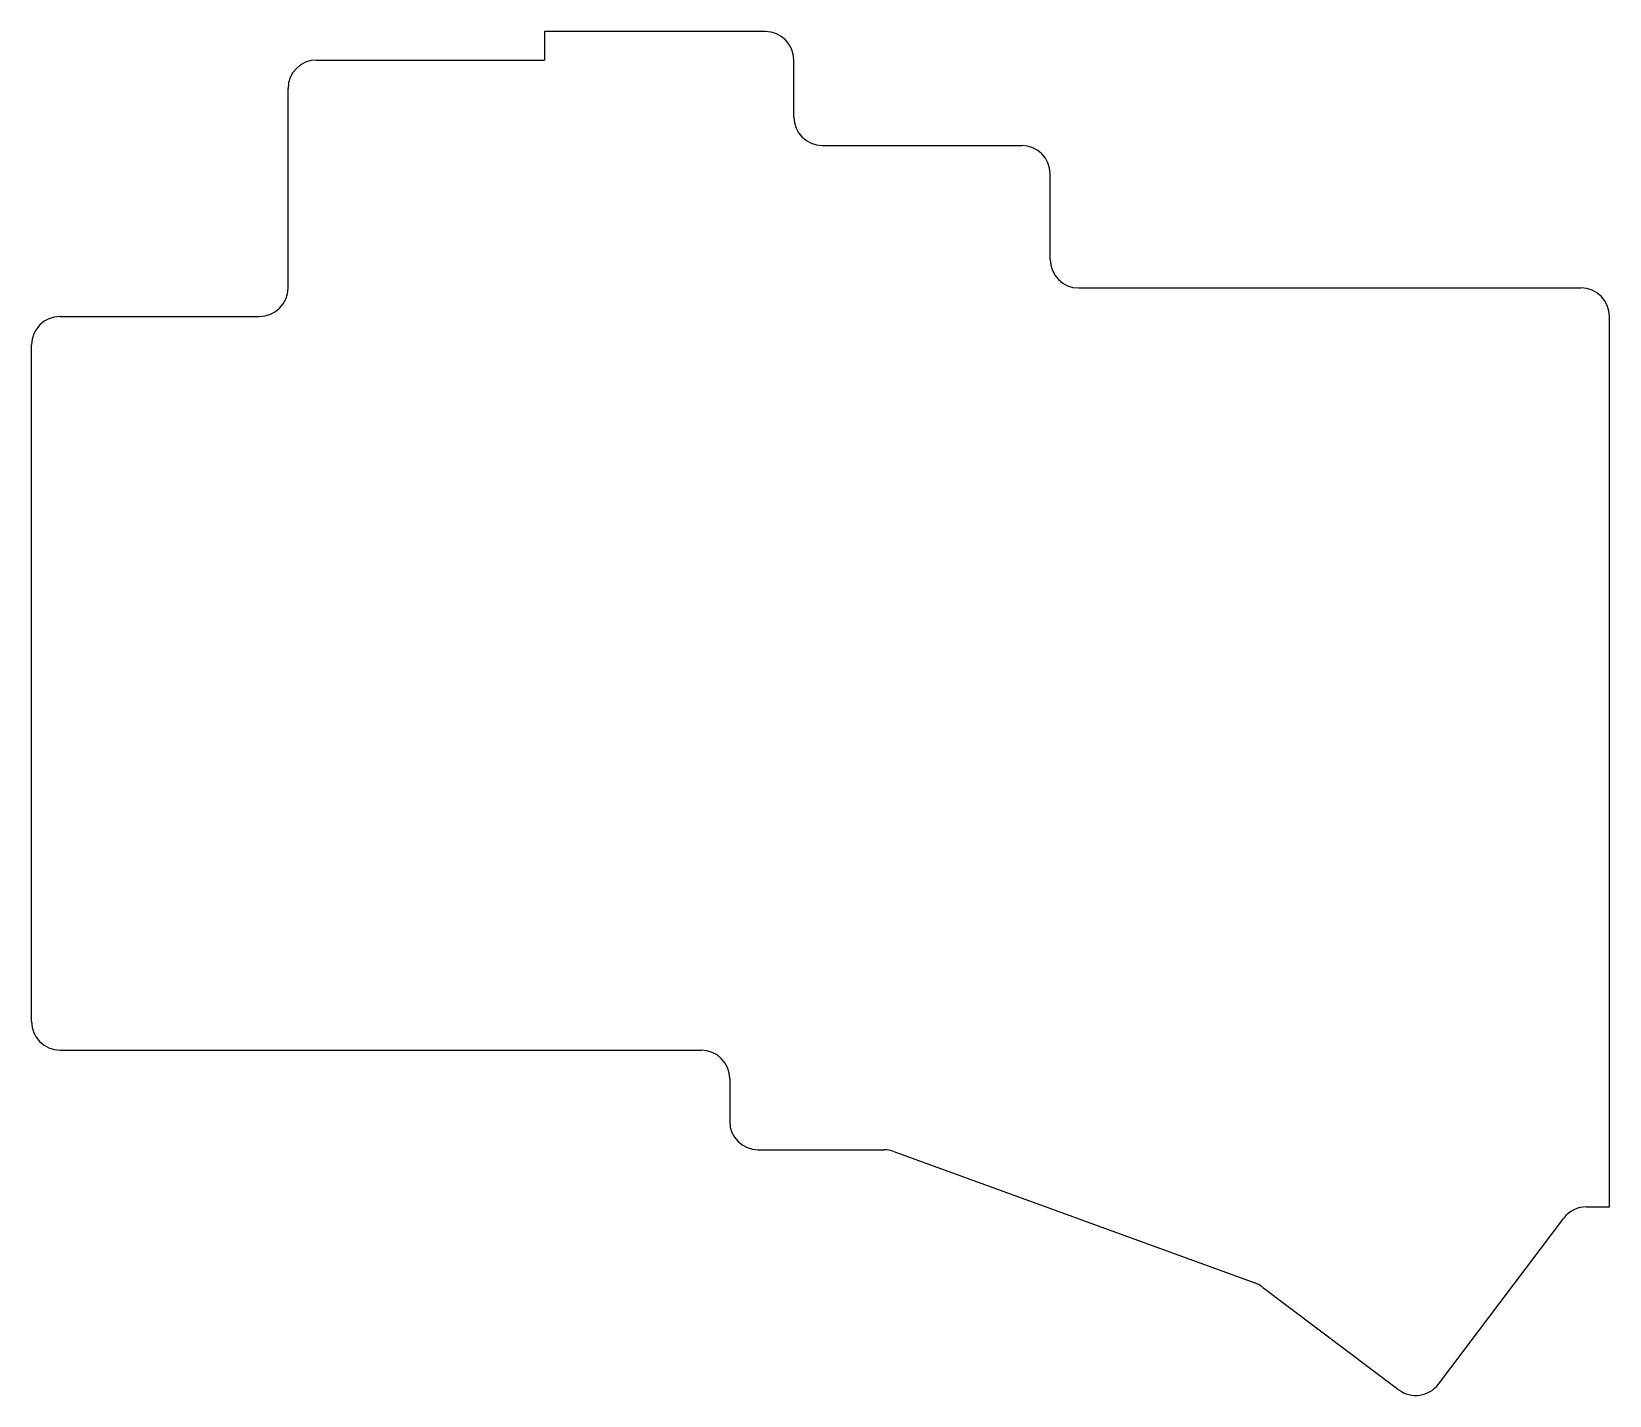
# Model space of a CAD drawing. Header units: millimetres. Extents: x -9 to 102, y -33 to 63.
import ezdxf

# ---------------------------------------------------------------- set-up
doc = ezdxf.new("R2010")
doc.units = ezdxf.units.MM

msp = doc.modelspace()

# ---------------------------------------------------------------- linework, layer by layer
for p, q in [((42.75, 62.75), (27.25, 62.75)), ((27.25, 62.75), (27.25, 60.75)), ((11.25, 60.75), (27.25, 60.75)), ((44.75, 56.75), (44.75, 60.75)), ((9.25, 44.75), (9.25, 58.75)), ((46.75, 54.75), (60.75, 54.75)), ((62.75, 46.75), (62.75, 52.75)), ((64.75, 44.75), (100, 44.75)), ((-6.75, 42.75), (7.25, 42.75)), ((102, -19.75), (102, 42.75)), ((-8.75, -6.75), (-8.75, 40.75)), ((-6.75, -8.75), (38.25, -8.75)), ((40.25, -10.75), (40.25, -13.75)), ((42.25, -15.75), (51.09, -15.75)), ((51.77, -15.87), (77.12, -25.09)), ((100.39, -19.75), (102, -19.75)), ((90.01, -32.2), (98.79, -20.55)), ((77.64, -25.38), (87.21, -32.59))]:
    msp.add_line(p, q)
for centre, start, end in [((42.75, 60.75), 0, 90), ((11.25, 58.75), 90, 180), ((46.75, 56.75), 180, 270), ((60.75, 52.75), 0, 90), ((64.75, 46.75), 180, 270), ((7.25, 44.75), 270, 0), ((100, 42.75), 0, 90), ((-6.75, 40.75), 90, 180), ((-6.75, -6.75), 180, 270), ((38.25, -10.75), 0, 90), ((42.25, -13.75), 180, 270), ((51.09, -17.75), 70, 90), ((100.39, -21.75), 90, 143), ((76.43, -26.97), 53, 70), ((88.41, -30.99), 233, 323)]:
    msp.add_arc(centre, 2, start, end)

doc.saveas('drawing.dxf')
